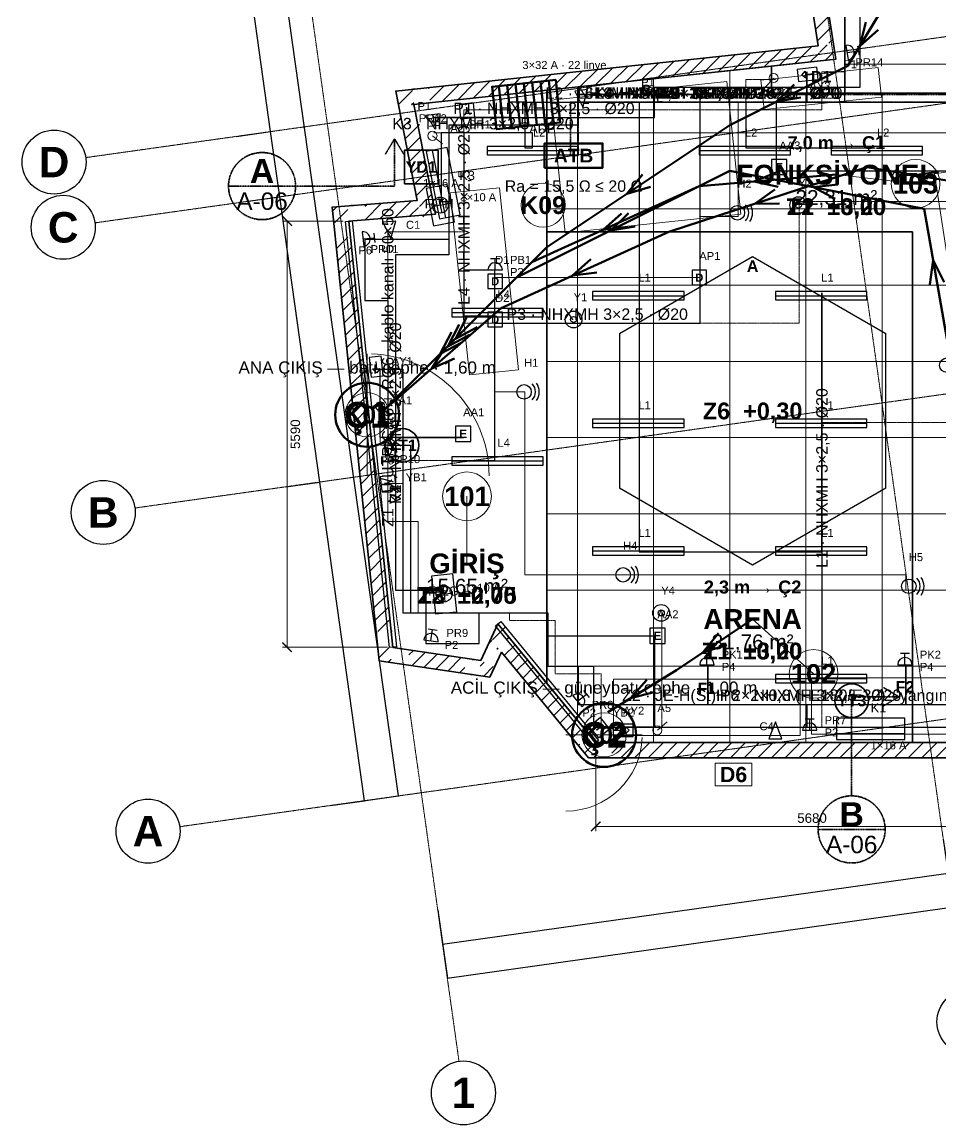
# Model space of a CAD drawing. Header units: millimetres. Extents: x -4770 to 15512, y -5017 to 16972.
# Drawn here: x -4291 to 7772, y -5017 to 9452 of the extents above; entities that cross this region are included whole.
import ezdxf
from ezdxf.enums import TextEntityAlignment as Align

# ---------------------------------------------------------------- set-up
doc = ezdxf.new("R2010")
doc.units = ezdxf.units.MM
doc.linetypes.add('DASHDOT', pattern=[3.556, 2.54, -0.508, 0, -0.508])
doc.linetypes.add('DASHED', pattern=[1.524, 1.27, -0.254])
for name, color, linetype, lineweight in [('A-CEPHE', 5, 'Continuous', 25), ('A-DUVAR-MEVCUT', 8, 'Continuous', 35), ('A-EKIPMAN', 9, 'Continuous', 18), ('A-KAPI', 8, 'Continuous', 18), ('A-KESIT-HAT', 1, 'DASHDOT', 35), ('A-MAHAL', 250, 'Continuous', 18), ('A-MOBILYA', 9, 'Continuous', 18), ('A-TAVAN-SINIR', 150, 'Continuous', 25), ('A-TAVAN-YAZI', 150, 'Continuous', 13), ('A-YANGIN-EKIP', 1, 'Continuous', 35), ('A-YANGIN-KACIS', 3, 'Continuous', 50), ('A-YAZI', 7, 'Continuous', 13), ('A-ZEMIN-DERZ', 253, 'Continuous', 13), ('A-ZEMIN-SINIR', 30, 'Continuous', 25), ('A-ZEMIN-YAZI', 30, 'Continuous', 13), ('E-AYD-ACIL', 3, 'Continuous', 25), ('E-AYD-ANAHTAR', 2, 'Continuous', 18), ('E-AYD-ARMATUR', 2, 'Continuous', 25), ('E-AYD-LINYE', 2, 'Continuous', 25), ('E-AYD-SORTI', 2, 'DASHED', 18), ('E-KUVVET-CIHAZ', 5, 'Continuous', 25), ('E-KUVVET-LINYE', 5, 'Continuous', 25), ('E-KUVVET-PRIZ', 5, 'Continuous', 25), ('E-PANO', 7, 'Continuous', 50), ('E-TOPRAK-BARA', 3, 'Continuous', 50), ('E-TOPRAK-ILETKEN', 3, 'DASHDOT', 35), ('E-TOPRAK-YAZI', 3, 'Continuous', 13), ('E-YAZI', 7, 'Continuous', 13), ('E-ZAYIF-KAMERA', 6, 'Continuous', 25), ('E-ZAYIF-LINYE', 6, 'DASHED', 13), ('E-ZAYIF-SES', 6, 'Continuous', 25), ('E-ZAYIF-TAVA', 6, 'Continuous', 18), ('E-ZAYIF-VERI', 6, 'Continuous', 25), ('E-ZAYIF-YANGIN', 1, 'Continuous', 25), ('G-AKS-BALON', 8, 'Continuous', 25), ('G-AKS-HAT', 8, 'DASHDOT', 18), ('G-OLCU', 7, 'Continuous', 13), ('G-OLCU-ZINCIR', 7, 'Continuous', 13)]:
    doc.layers.add(name, color=color, linetype=linetype, lineweight=lineweight)
doc.styles.add('GYM', font='arial.ttf')
doc.styles.add('GYM-B', font='arialbd.ttf')
doc.styles.add('OpenSansCondensed-Light', font='OpenSansCondensed-Light.ttf')
doc.dimstyles.new('EZDXF', dxfattribs={"dimtxt": 0.25, "dimasz": 0.175, "dimexe": 0.375, "dimexo": 0.125, "dimgap": 0.1, "dimtad": 1, "dimlfac": 100, "dimzin": 12, "dimdsep": 46, "dimtxsty": 'OpenSansCondensed-Light', "dimblk": 'ARCHTICK', "dimcen": 2.5, "dimazin": 3, "dimtfac": 0.5, "dimtmove": 2, "dimatfit": 3})
doc.dimstyles.new('GYM-50', dxfattribs={"dimscale": 50, "dimtxt": 2.5, "dimasz": 2.5, "dimexe": 1.25, "dimexo": 1.5, "dimgap": 0.9, "dimtad": 1, "dimdec": 0, "dimtxsty": 'GYM', "dimblk": 'ARCHTICK', "dimcen": 2.5, "dimclrd": 7, "dimclre": 7, "dimclrt": 7, "dimazin": 3, "dimtfac": 1, "dimtmove": 0, "dimatfit": 3, "dimlwd": 18, "dimlwe": 13})

# ---------------------------------------------------------------- blocks, each defined once
blk = doc.blocks.new('_ARCHTICK')
at = {"color": 0, "linetype": 'BYBLOCK', "const_width": 0.15}
blk.add_lwpolyline([(-0.5, -0.5), (0.5, 0.5)], dxfattribs=at)
blk = doc.blocks.new('E_ARMATUR_LINEER')
blk.add_line((-600, 0), (600, 0))
blk.add_lwpolyline([(-600, -55), (600, -55), (600, 55), (-600, 55)], close=True)
at = {"style": 'GYM'}
blk.add_attdef('LINYE', (0, 185), '', height=105, dxfattribs=at)
blk = doc.blocks.new('E_ACIL')
blk.add_lwpolyline([(-100, -100), (100, -100), (100, 100), (-100, 100)], close=True)
at = {"style": 'GYM-B'}
blk.add_text('E', height=110, dxfattribs=at).set_placement((0, 0), align=Align.MIDDLE_CENTER)
at = {"style": 'GYM'}
blk.add_attdef('KOD', (0, 230), '', height=105, dxfattribs=at)
blk = doc.blocks.new('E_YONLENDIRME')
for points in [[(-130, -80), (130, -80), (130, 80), (-130, 80)], [(30, 45), (80, 0), (30, -45)]]:
    blk.add_lwpolyline(points, close=True)
blk.add_lwpolyline([(-70, 0), (30, 0)])
at = {"style": 'GYM'}
blk.add_attdef('KOD', (0, 205), '', height=105, dxfattribs=at)
blk = doc.blocks.new('E_ANAHTAR')
blk.add_line((0, 0), (130, 110))
blk.add_circle((0, 0), 60)
at = {"style": 'GYM'}
blk.add_attdef('KOD', (0, 240), '', height=105, dxfattribs=at)
blk = doc.blocks.new('E_PANO')
for p, q in [((-330, -280), (-330, 280)), ((-220, -280), (-220, 280)), ((-110, -280), (-110, 280)), ((0, -280), (0, 280)), ((110, -280), (110, 280)), ((220, -280), (220, 280)), ((330, -280), (330, 280))]:
    blk.add_line(p, q)
blk.add_lwpolyline([(-420, -280), (420, -280), (420, 280), (-420, 280)], close=True)
at = {"style": 'GYM'}
for tag, p, height in [('KOD', (0, 380), 120), ('TANIM', (0, -470), 105)]:
    blk.add_attdef(tag, p, '', height=height, dxfattribs=at)
blk = doc.blocks.new('E_PRIZ')
for p, q in [((-60, 150), (60, 150)), ((0, 0), (0, 150)), ((-95, 0), (95, 0))]:
    blk.add_line(p, q)
blk.add_arc((0, 0), 95, 0, 180)
at = {"style": 'GYM'}
for tag, p in [('KOD', (195, 80)), ('LINYE', (195, -80))]:
    blk.add_attdef(tag, p, '', height=105, dxfattribs=at)
blk = doc.blocks.new('M_KLIMA_IC')
blk.add_line((-450, -60), (450, -60))
blk.add_lwpolyline([(-450, -140), (450, -140), (450, 140), (-450, 140)], close=True)
at = {"style": 'GYM'}
for tag, p, height in [('KOD', (0, 215), 120), ('KAPASITE', (0, -270), 105)]:
    blk.add_attdef(tag, p, '', height=height, dxfattribs=at)
blk = doc.blocks.new('M_FAN')
for q in [(-105, 0), (0, 105), (105, 0), (0, -105)]:
    blk.add_line((0, 0), q)
blk.add_lwpolyline([(-250, -140), (250, -140), (250, 140), (-250, 140)], close=True)
blk.add_circle((0, 0), 105)
at = {"style": 'GYM'}
for tag, p, height in [('KOD', (0, 210), 120), ('TANIM', (0, -270), 105)]:
    blk.add_attdef(tag, p, '', height=height, dxfattribs=at)
blk = doc.blocks.new('E_KAMERA')
blk.add_lwpolyline([(-110, -85), (110, 0), (-110, 85)], close=True)
at = {"style": 'GYM'}
blk.add_attdef('KOD', (0, 210), '', height=105, dxfattribs=at)
blk = doc.blocks.new('E_HOPARLOR')
blk.add_circle((0, 0), 95)
for radius, start, end in [(150, -45, 45), (200, -35, 35)]:
    blk.add_arc((0, 0), radius, start, end)
at = {"style": 'GYM'}
blk.add_attdef('KOD', (0, 330), '', height=105, dxfattribs=at)
blk = doc.blocks.new('E_VERI')
blk.add_lwpolyline([(-95, -95), (95, -95), (95, 95), (-95, 95)], close=True)
at = {"style": 'GYM-B'}
blk.add_text('D', height=105, dxfattribs=at).set_placement((0, 0), align=Align.MIDDLE_CENTER)
at = {"style": 'GYM'}
blk.add_attdef('KOD', (0, 230), '', height=105, dxfattribs=at)
blk = doc.blocks.new('E_DEDEKTOR')
for radius in [110, 40]:
    blk.add_circle((0, 0), radius)
at = {"style": 'GYM'}
blk.add_attdef('KOD', (0, 240), '', height=105, dxfattribs=at)
blk = doc.blocks.new('E_YANGIN_BUTON')
blk.add_lwpolyline([(-95, -95), (95, -95), (95, 95), (-95, 95)], close=True)
at = {"style": 'GYM-B'}
blk.add_text('Y', height=105, dxfattribs=at).set_placement((0, 0), align=Align.MIDDLE_CENTER)
at = {"style": 'GYM'}
blk.add_attdef('KOD', (0, 230), '', height=105, dxfattribs=at)

msp = doc.modelspace()

# ---------------------------------------------------------------- hatches: boundary and pattern name
at = {"layer": 'A-DUVAR-MEVCUT'}
h = msp.add_hatch(dxfattribs=at)
h.set_pattern_fill('ANSI31', scale=40)
h.paths.add_polyline_path([(11012, 4959), (11563, 1104), (11760.98784, 1132.29865), (11209.98784, 4987.29865)])
h.paths.add_polyline_path([(11353, 1092.99729), (11563, 1104), (11532.98444, 1314), (11735.01704, 1314), (11773, 1048.25716), (11773, 914.72839), (11377.37373, 894), (11353, 894)])
h.paths.add_polyline_path([(11563, 1104), (10456, 1046), (10466.46442, 846.27395), (11573.46442, 904.27395)])
h.paths.add_polyline_path([(10432.29032, 1256), (10456, 1046), (10666, 1057.00271), (10666, 856.72839), (10278.39157, 836.42009), (10275.47486, 862.25383), (10246, 838.72565), (10246, 1256)])
h.paths.add_polyline_path([(10456, 1046), (10400, 1542), (10201.26266, 1519.56191), (10257.26266, 1023.56191)])
h.paths.add_polyline_path([(10190, 1332), (10190, 1534.60563), (10400, 1542), (10423.70968, 1332)])
h.paths.add_polyline_path([(10400, 1542), (10116, 1532), (10123.03789, 1332.12387), (10407.03789, 1342.12387)])
h.paths.add_polyline_path([(10326, 1322), (10129.89105, 1322), (10116, 1532), (10326, 1539.39437)])
h.paths.add_polyline_path([(10116, 1532), (10150, 1018), (10349.56388, 1031.20072), (10315.56388, 1545.20072)])
h.paths.add_polyline_path([(9940, 850.36842), (10150, 1018), (10136.10895, 1228), (10360, 1228), (10360, 840.69587), (10278.39157, 836.42009), (10275.47486, 862.25383), (10207.50852, 808), (9940, 808)])
h.paths.add_polyline_path([(10150, 1018), (9527.47436, 521.07164), (9652.24609, 364.7642), (10274.77173, 861.69256)])
h.paths.add_polyline_path([(9317.47436, 322.81752), (9531, 498), (9527.47436, 521.07164), (9737.47436, 688.70322), (9737.47436, 408.70048), (9618.47696, 311.07164), (9317.47436, 311.07164)])
h.paths.add_polyline_path([(9527.47436, 521.07164), (9531, 498), (9728.70495, 528.21182), (9725.17931, 551.28346)])
h.paths.add_polyline_path([(9321, 325.71005), (9531, 498), (9527.47436, 521.07164), (9741, 691.51754), (9741, 411.59301), (9590.35551, 288), (9321, 288)])
h.paths.add_polyline_path([(9531, 498), (8924, 0), (9050.85552, -154.62108), (9657.85552, 343.37892)])
h.paths.add_polyline_path([(9134, -86.40699), (8995.54426, -200), (8714, -200), (8714, 0), (8924, 0), (9134, 172.28995)])
h.paths.add_polyline_path([(8924, 0), (3241, 0), (3241, -200), (8924, -200)])
h.paths.add_polyline_path([(3067.59807, 210), (3241, 0), (3451, 0), (3451, -200), (3146.77475, -200), (3031, -59.78993), (3031, 210)])
h.paths.add_polyline_path([(3241, 0), (1957, 1555), (1802.78013, 1427.65703), (3086.78013, -127.34297)])
h.paths.add_polyline_path([(1858.5625, 1345), (1957, 1555), (2130.40193, 1345)])
h.paths.add_polyline_path([(1957, 1555), (1732, 1075), (1913.09179, 990.11322), (2138.09179, 1470.11322)])
h.paths.add_polyline_path([(1522, 904.11387), (1522, 1106.32697), (1732, 1075), (1830.4375, 1285), (1942, 1285), (1942, 1051.78408), (1854.44496, 865), (1784.19936, 865)])
h.paths.add_polyline_path([(1732, 1075), (579, 1247), (549.49132, 1049.18888), (1702.49132, 877.18888)])
h.paths.add_polyline_path([(557.26033, 1457), (579, 1247), (789, 1215.67303), (789, 1037), (631.19936, 1037), (396.03926, 1072.08026), (369, 1333.27294), (369, 1457)])
h.paths.add_polyline_path([(579, 1247), (0, 6840), (-198.93685, 6819.40561), (380.06315, 1226.40561)])
h.paths.add_polyline_path([(210, 6856.82218), (0, 6840), (21.73967, 6630), (-179.32916, 6630), (-210, 6926.27294), (-210, 7023.81848), (116.83741, 7050), (210, 7050)])
h.paths.add_polyline_path([(0, 6840), (1136, 6931), (1120.03003, 7130.36138), (-15.96997, 7039.36138)])
h.paths.add_polyline_path([(1094.75781, 7141), (1136, 6931), (926, 6914.17782), (926, 7141)])
h.paths.add_polyline_path([(1136, 6931), (853, 8372), (656.74886, 8333.45796), (939.74886, 6892.45796)])
h.paths.add_polyline_path([(1063, 8394.4824), (853, 8372), (894.24219, 8162), (690.42172, 8162), (643, 8403.46539), (643, 8550.6605), (935.73101, 8582), (1063, 8582)])
h.paths.add_polyline_path([(853, 8372), (6392, 8965), (6370.70986, 9163.8636), (831.70986, 8570.8636)])
h.paths.add_polyline_path([(6359.19864, 9175), (6392, 8965), (6182, 8942.5176), (6182, 9175)])
h.paths.add_polyline_path([(6392, 8965), (5840, 12499), (5642.39599, 12468.13486), (6194.39599, 8934.13486)])
h.paths.add_polyline_path([(6050, 12524.49073), (5840, 12499), (5872.80136, 12289), (5670.37631, 12289), (5630, 12547.49617), (5630, 12674.9773), (5910.28884, 12709), (6050, 12709)])
h.paths.add_polyline_path([(5840, 12499), (9885, 12990), (9860.90001, 13188.54267), (5815.90001, 12697.54267)])
h.paths.add_polyline_path([(9915.16355, 12780), (9885, 12990), (9675, 12964.50927), (9675, 13165.9773), (9955.28884, 13200), (10056.88905, 13200), (10095, 12934.6698), (10095, 12780)])
h.paths.add_polyline_path([(9885, 12990), (10491, 8771), (10688.96826, 8799.43536), (10082.96826, 13018.43536)])
h.paths.add_polyline_path([(10500.33896, 8561), (10473, 8753), (10281, 8725.32836), (10281, 8741.19293), (10491, 8771), (10460.83645, 8981), (10662.88905, 8981), (10701, 8715.6698), (10701, 8598.80247), (10697.05334, 8598.24229), (10701, 8570.52514), (10701, 8561)])
h.paths.add_polyline_path([(10491, 8771), (8314, 8462), (8342.10598, 8263.98471), (10519.10598, 8572.98471)])
h.paths.add_polyline_path([(8524, 8472.10401), (8329, 8444), (8356.21177, 8252), (8346.09066, 8252), (8314, 8462), (8524, 8491.80707)])
h.paths.add_polyline_path([(8314, 8462), (8485.61987, 7338.92633), (8683.32482, 7369.13815), (8511.70495, 8492.21182)])
h.paths.add_polyline_path([(8455.85699, 7548.92633), (8485.61987, 7338.92633), (8453.52921, 7548.92633)])
h.paths.add_polyline_path([(8485.61987, 7338.92633), (8329, 8444), (8130.97892, 8415.93487), (8287.59879, 7310.8612)])
h.paths.add_polyline_path([(8539, 8474.26586), (8329, 8444), (8358.76288, 8234), (8348.84129, 8234), (8314, 8462), (8539, 8493.93615)])
h.paths.add_polyline_path([(8329, 8444), (10473, 8753), (10444.47015, 8950.95466), (8300.47015, 8641.95466)])
h.paths.add_polyline_path([(10502.90199, 8543), (10473, 8753), (10263, 8722.73414), (10263, 8738.63803), (10491, 8771), (10463.4219, 8963), (10665.4745, 8963), (10683, 8840.98663), (10683, 8543)])
h.paths.add_polyline_path([(10473, 8753), (10996, 5080), (11194.00282, 5108.1937), (10671.00282, 8781.1937)])
h.paths.add_polyline_path([(11024.72088, 4870), (11012, 4959), (10786, 4926.84981), (10786, 5050.16768), (10996, 5080), (10966.09801, 5290), (11168.11534, 5290), (11206, 5023.93814), (11206, 4870)])
h.paths.add_polyline_path([(10996, 5080), (8876.81642, 4778.95156), (8904.94574, 4580.93959), (11024.12932, 4881.98803)])
h.paths.add_polyline_path([(9086.81642, 4685.12827), (8895.31677, 4657.88601), (8876.81642, 4778.95156), (9086.81642, 4808.78389)])
h.paths.add_polyline_path([(8876.81642, 4778.95156), (8895.31677, 4657.88601), (9093.02171, 4688.09783), (9074.52136, 4809.16338)])
h.paths.add_polyline_path([(9105.31677, 4687.76008), (8895.31677, 4657.88601), (8876.81642, 4778.95156), (9105.31677, 4811.41202)])
h.paths.add_polyline_path([(8895.31677, 4657.88601), (11012, 4959), (10983.8321, 5157.00649), (8867.14886, 4855.8925)])
h.paths.add_polyline_path([(11042.01556, 4749), (11012, 4959), (10802, 4929.12593), (10802, 5052.44061), (10996, 5080), (10983.32725, 5169), (11185.34458, 5169), (11222, 4911.57103), (11222, 4910.09728), (11221.04179, 4909.96115), (11222, 4903.25716), (11222, 4749)])

# ---------------------------------------------------------------- linework, layer by layer
at = {"layer": 'A-CEPHE'}
for points in [[(-44.75972, 6835.35588), (44.75972, 6844.64412), (624.75972, 1254.64412), (535.24028, 1245.35588)], [(3274.7883, 28.54425), (3205.2117, -28.54425), (1925.2117, 1531.45575), (1994.7883, 1588.54425)]]:
    msp.add_lwpolyline(points, close=True, dxfattribs=at)
at = {"layer": 'A-DUVAR-MEVCUT'}
msp.add_lwpolyline([(11221.04179, 4909.96115), (11791.94357, 915.72091), (10278.39157, 836.42009), (10275.47486, 862.25383), (9742.65371, 436.93168), (9745.91018, 415.62146), (8995.54426, -200), (3146.77475, -200), (2003.97522, 1183.99787), (1849.85398, 855.2059), (396.03926, 1072.08026), (-220.01508, 7023.01622), (896.54259, 7112.45878), (614.68743, 8547.62938), (6162.00312, 9141.51965), (5610.45834, 12672.60525), (10055.14799, 13212.12135), (10717.45096, 8601.13749), (10697.05334, 8598.24229), (11222.20569, 4910.1265)], close=True, dxfattribs=at)
msp.add_lwpolyline([(8924, 0), (3241, 0), (1957, 1555), (1732, 1075), (579, 1247), (0, 6840), (1136, 6931), (853, 8372), (6392, 8965), (5840, 12499)], dxfattribs=at)
at = {"layer": 'A-EKIPMAN'}
for points in [[(6991.3334, 8468.45876), (6949.89041, 8856.25055), (5408.6666, 8691.54124), (5450.10959, 8303.74945)], [(4960.45095, 8673.31202), (2653.58692, 8426.77938), (2839.54905, 6686.68798), (5146.41308, 6933.22062)], [(8301.8949, 7552.8534), (7689.02869, 7459.07169), (8058.1051, 5047.1466), (8670.97131, 5140.92831)], [(5300, 6369.88661), (3550.72689, 5359.9433), (3550.72689, 3340.0567), (5300, 2330.11339), (7049.27311, 3340.0567), (7049.27311, 5359.9433)], [(5925, 90), (5925, 830), (3475, 830), (3475, 90)], [(8525, 110), (8525, 850), (6075, 850), (6075, 110)]]:
    msp.add_lwpolyline(points, close=True, dxfattribs=at)
at = {"layer": 'A-KAPI'}
for p, q in [((240, 3500), (240, 5100)), ((2850, 100), (3850, 100))]:
    msp.add_line(p, q, dxfattribs=at)
for centre, radius, start, end in [((240, 3500), 1600, 0, 88), ((2850, 100), 1000, -90, -2)]:
    msp.add_arc(centre, radius, start, end, dxfattribs=at)
at = {"layer": 'A-KESIT-HAT'}
for p, q in [((600, 7920), (480, 7720)), ((600, 7300), (600, 7920)), ((600, 7920), (720, 7720)), ((-1580, 7300), (-700, 7300)), ((-700, 7300), (600, 7300)), ((6600, -700), (6600, 600)), ((6600, 600), (7220, 600)), ((7220, 600), (7020, 720)), ((7220, 600), (7020, 480)), ((6160, -1140), (7040, -1140))]:
    msp.add_line(p, q, dxfattribs=at)
for centre in [(-1140, 7300), (6600, -1140)]:
    msp.add_circle(centre, 440, dxfattribs=at)
at = {"layer": 'A-MAHAL'}
for p, q in [((6400, 7450), (7439.23048, 7330)), ((2550, 7050), (2550, 7050)), ((240, 4300), (240, 4300)), ((1550, 2350), (1550, 3230)), ((5300, 1620), (6100, 900)), ((3350, 100), (3350, 100))]:
    msp.add_line(p, q, dxfattribs=at)
msp.add_lwpolyline([(4810, -570), (5290, -570), (5290, -270), (4810, -270)], close=True, dxfattribs=at)
for centre, radius in [((7439.23048, 7330), 320), ((2550, 7050), 290), ((240, 4300), 290), ((1550, 3230), 320), ((6100, 900), 320), ((3350, 100), 290)]:
    msp.add_circle(centre, radius, dxfattribs=at)
at = {"layer": 'A-MOBILYA'}
msp.add_lwpolyline([(1977.78546, 7277.39803), (1331.34623, 7209.45452), (1582.21454, 4822.60197), (2228.65377, 4890.54548)], close=True, dxfattribs=at)
at = {"layer": 'A-TAVAN-SINIR'}
for points in [[(5550, 8520), (5550, 8874.85629), (6392, 8965), (5840, 12499), (9885, 12990), (10491, 8771), (8722.62783, 8520)], [(8924, 0), (7400, 0), (7400, 6700), (2600, 6700), (2600, 8559.03214), (5550, 8874.85629), (5550, 8520), (8722.62783, 8520), (8314, 8462), (9531, 498)], [(1957, 1555), (1732, 1075), (579, 1247), (0, 6840), (1136, 6931), (853, 8372), (2600, 8559.03214), (2600, 776.28894)], [(7400, 6700), (7400, 0), (3241, 0), (2600, 776.28894), (2600, 6700)]]:
    msp.add_lwpolyline(points, close=True, dxfattribs=at)
at = {"layer": 'A-YANGIN-EKIP'}
msp.add_lwpolyline([(730, 7330), (1170, 7330), (1170, 7770), (730, 7770)], close=True, dxfattribs=at)
for centre in [(700, 3900), (6600, 550)]:
    msp.add_circle(centre, 220, dxfattribs=at)
at = {"layer": 'A-YANGIN-KACIS'}
for p, q in [((6706.29066, 9136.31669), (6784.97729, 9449.29318)), ((6706.29066, 9136.31669), (6948.48873, 9349.59109)), ((5614.21111, 8409.08688), (5846.45844, 8633.15618)), ((5614.21111, 8409.08688), (5932.54599, 8462.08476)), ((3650.23095, 7200.15396), (3853.53907, 7450.77655)), ((5320.62176, 7360.05181), (5619.78814, 7481.0698)), ((7422.50942, 7444.95154), (7742.32943, 7488.09128)), ((7422.50942, 7444.95154), (7710.46248, 7299.25009)), ((3650.23095, 7200.15396), (3959.7703, 7291.4297)), ((5320.62176, 7360.05181), (5635.69227, 7290.22024)), ((5328.91084, 7069.06701), (5592.08235, 7255.84663)), ((6098.36353, 7284.6346), (6419.21247, 7319.30197)), ((6098.36353, 7284.6346), (6382.36297, 7131.36951)), ((5328.91084, 7069.06701), (5651.59229, 7073.81624)), ((3336.13403, 6725.51547), (3577.06956, 6940.21513)), ((3439.00311, 6719.50155), (3671.82716, 6942.97153)), ((3336.13403, 6725.51547), (3656.31741, 6765.86986)), ((3439.00311, 6719.50155), (3757.47352, 6771.67881)), ((2936.13403, 6125.51547), (3177.06956, 6340.21513)), ((7668.71864, 6327.26104), (7627.97784, 6007.1266)), ((7668.71864, 6327.26104), (7816.57481, 6040.40842)), ((2936.13403, 6125.51547), (3256.31741, 6165.86986)), ((1397.72078, 5297.72078), (1547.92966, 5583.34845)), ((1197.72078, 5097.72078), (1347.92966, 5383.34845)), ((1297.72078, 5197.72078), (1447.92966, 5483.34845)), ((1397.72078, 5297.72078), (1683.34845, 5447.92966)), ((1197.72078, 5097.72078), (1483.34845, 5247.92966)), ((1297.72078, 5197.72078), (1583.34845, 5347.92966)), ((1089.26531, 4906.77947), (1258.77003, 5181.3956)), ((1089.26531, 4906.77947), (1384.55082, 5036.98062)), ((4650.4614, 1184.80914), (4853.19151, 1435.89951)), ((4650.4614, 1184.80914), (4959.78963, 1276.79785)), ((3696.40927, 581.139), (3909.44448, 823.54748)), ((3696.40927, 581.139), (4009.30794, 660.13455))]:
    msp.add_line(p, q, dxfattribs=at)
for points in [[(8050, 11100), (7050, 9700), (6550, 8880), (5000, 8100), (2600, 6500), (450, 4350)], [(9800, 6300), (8950, 7050), (8400, 7280), (6800, 7550), (4200, 6700), (2000, 5700), (450, 4350)], [(10100, 3300), (9350, 3380), (8600, 3500), (7850, 5300), (7550, 7000), (5000, 7500), (2200, 6100), (450, 4350)], [(6400, 7450), (4600, 7300), (2400, 6300), (450, 4350)], [(5300, 1620), (4300, 950), (3400, 400)]]:
    msp.add_lwpolyline(points, dxfattribs=at)
for centre in [(240, 4300), (3350, 100)]:
    msp.add_circle(centre, 420, dxfattribs=at)
at = {"layer": 'A-ZEMIN-DERZ'}
for p, q in [((4000, 6700), (4000, 8708.91479)), ((5000, 6700), (5000, 8815.97382)), ((3000, 6700), (3000, 8601.85575)), ((6000, 6700), (6000, 8520)), ((7000, 6700), (7000, 8520)), ((2600, 8000), (8384.59945, 8000)), ((2600, 7000), (8537.4121, 7000)), ((3000, 291.86526), (3000, 6700)), ((4000, 0), (4000, 6700)), ((5000, 0), (5000, 6700)), ((6000, 0), (6000, 6700)), ((7000, 0), (7000, 6700)), ((2600, 6000), (7400, 6000)), ((7400, 6000), (8690.22476, 6000)), ((2600, 5000), (7400, 5000)), ((7400, 5000), (8843.03742, 5000)), ((2600, 4000), (7400, 4000)), ((7400, 4000), (8995.85008, 4000)), ((2600, 3000), (7400, 3000)), ((7400, 3000), (9148.66273, 3000)), ((2600, 2000), (7400, 2000)), ((7400, 2000), (9301.47539, 2000)), ((2600, 1000), (7400, 1000)), ((7400, 1000), (9454.28805, 1000)), ((3241, 0), (7400, 0)), ((7400, 0), (8924, 0))]:
    msp.add_line(p, q, dxfattribs=at)
at = {"layer": 'A-ZEMIN-SINIR'}
for points in [[(5550, 8520), (5550, 8874.85629), (6392, 8965), (5840, 12499), (9885, 12990), (10491, 8771), (8722.62783, 8520)], [(8924, 0), (7400, 0), (7400, 6700), (2600, 6700), (2600, 8559.03214), (5550, 8874.85629), (5550, 8520), (8722.62783, 8520), (8314, 8462), (9531, 498)], [(1957, 1555), (1732, 1075), (579, 1247), (0, 6840), (1136, 6931), (853, 8372), (2600, 8559.03214), (2600, 776.28894)], [(7400, 6700), (7400, 0), (3241, 0), (2600, 776.28894), (2600, 6700)], [(5300, 6369.88661), (3550.72689, 5359.9433), (3550.72689, 3340.0567), (5300, 2330.11339), (7049.27311, 3340.0567), (7049.27311, 5359.9433)]]:
    msp.add_lwpolyline(points, close=True, dxfattribs=at)
at = {"layer": 'E-AYD-LINYE'}
for p, q in [((6510, 8400), (6510, 11900)), ((6510, 10300), (6510, 8500)), ((6010, 8400), (6010, 8800)), ((6010, 8800), (6010, 8400)), ((2310, 8400), (3810, 8400)), ((2310, 8400), (5210, 8400)), ((2310, 8400), (6510, 8400)), ((2310, 8400), (2310, 7800)), ((2310, 8400), (8210, 8400)), ((2310, 8400), (6010, 8400)), ((6510, 8500), (3010, 8500)), ((3010, 8500), (3010, 8100)), ((3810, 8400), (3810, 5900)), ((5210, 8400), (5210, 7800)), ((6010, 8400), (5610, 8400)), ((5610, 8400), (5610, 7500)), ((3010, 8100), (1310, 8100)), ((1310, 8100), (1310, 6400)), ((2410, 8000), (1510, 8000)), ((1510, 8000), (1510, 5600)), ((2410, 7800), (2410, 8000)), ((2310, 7800), (2410, 7800)), ((5210, 7800), (6910, 7800)), ((5610, 7500), (8310, 7500)), ((1310, 6400), (610, 6400)), ((610, 6400), (610, 4000)), ((3810, 5900), (3810, 4200)), ((6210, 4200), (6210, 5900)), ((6210, 5900), (6210, 800)), ((1510, 5600), (1910, 5600)), ((1910, 5600), (1910, 3700)), ((410, 4900), (310, 4900)), ((310, 4900), (710, 4900)), ((410, 4000), (410, 4900)), ((710, 4900), (710, 1700)), ((3810, 4200), (3810, 2500)), ((6210, 2500), (6210, 4200)), ((1510, 4000), (410, 4000)), ((610, 4000), (1510, 4000)), ((3810, 2500), (6210, 2500)), ((710, 1700), (2610, 1700)), ((2610, 1700), (2610, 1400)), ((2610, 1400), (4010, 1400)), ((4010, 1400), (4010, 200)), ((4010, 200), (3610, 200))]:
    msp.add_line(p, q, dxfattribs=at)
at = {"layer": 'E-AYD-SORTI'}
for p, q in [((5610, 8700), (5210, 8700)), ((5210, 8700), (5210, 7800)), ((1110, 8000), (2410, 8000)), ((2410, 8000), (2410, 7800)), ((410, 4400), (410, 3900)), ((8410, 4200), (6210, 4200)), ((410, 3900), (810, 3900)), ((810, 3900), (810, 3700)), ((810, 3700), (1910, 3700)), ((6210, 200), (6210, 800)), ((4010, 200), (6210, 200))]:
    msp.add_line(p, q, dxfattribs=at)
at = {"layer": 'E-KUVVET-LINYE'}
for p, q in [((6510, 8400), (6510, 12400)), ((6510, 9100), (6510, 11800)), ((6710, 8600), (6710, 10300)), ((6510, 8600), (6510, 9100)), ((4010, 8200), (4010, 8600)), ((4010, 8600), (6510, 8600)), ((4610, 6100), (4610, 8600)), ((4610, 8600), (6710, 8600)), ((2310, 8400), (2110, 8400)), ((2110, 8400), (2110, 8200)), ((2310, 8400), (2310, 8000)), ((2310, 8400), (2310, 8000)), ((2310, 8400), (2310, 8000)), ((2310, 8400), (2310, 8000)), ((2310, 8400), (8210, 8400)), ((2310, 8400), (2310, 8000)), ((2310, 8400), (8210, 8400)), ((2310, 8400), (2310, 8000)), ((2310, 8400), (6510, 8400)), ((2310, 8400), (8210, 8400)), ((2310, 8400), (8210, 8400)), ((2310, 8400), (2310, 8000)), ((2310, 8400), (8210, 8400)), ((2110, 8200), (1110, 8200)), ((1110, 8200), (4010, 8200)), ((2310, 8000), (1210, 8000)), ((1210, 8000), (1210, 7300)), ((2310, 8000), (1210, 8000)), ((1210, 8000), (1210, 7100)), ((2310, 8000), (1310, 8000)), ((1310, 8000), (1310, 6400)), ((2310, 8000), (1310, 8000)), ((1310, 8000), (1310, 6600)), ((2310, 8000), (1310, 8000)), ((1310, 8000), (1310, 6400)), ((2310, 8000), (1310, 8000)), ((1310, 8000), (1310, 6400)), ((2310, 8000), (1510, 8000)), ((1510, 8000), (1510, 6200)), ((1210, 7100), (1310, 7100)), ((1310, 7100), (1310, 6400)), ((1310, 6600), (210, 6600)), ((210, 6600), (210, 5800)), ((1310, 6400), (610, 6400)), ((610, 6400), (610, 2000)), ((1310, 6400), (610, 6400)), ((610, 6400), (610, 2000)), ((1310, 6400), (610, 6400)), ((610, 6400), (610, 2000)), ((1310, 6400), (610, 6400)), ((610, 6400), (610, 2000)), ((1510, 6200), (1910, 6200)), ((1910, 6200), (1910, 6100)), ((1910, 6100), (1910, 5500)), ((4610, 5500), (4610, 6100)), ((210, 5800), (510, 5800)), ((510, 5800), (510, 3900)), ((1910, 5500), (4610, 5500)), ((510, 3900), (810, 3900)), ((810, 3900), (810, 1700)), ((610, 2000), (1010, 2000)), ((610, 2000), (1010, 2000)), ((610, 2000), (1010, 2000)), ((610, 2000), (1210, 2000)), ((1010, 2000), (1010, 1300)), ((1010, 2000), (1010, 1700)), ((1010, 2000), (1010, 1700)), ((1210, 2000), (1210, 1900)), ((810, 1700), (2610, 1700)), ((1010, 1700), (2610, 1700)), ((1010, 1700), (2610, 1700)), ((1710, 1300), (1710, 1700)), ((1710, 1700), (2610, 1700)), ((2610, 1700), (2610, 1000)), ((2610, 1700), (2610, 1000)), ((2610, 1700), (2610, 1000)), ((2610, 1700), (2610, 1000)), ((1010, 1300), (1110, 1300)), ((1110, 1300), (1710, 1300)), ((2610, 1000), (3010, 1000)), ((2610, 1000), (3210, 1000)), ((2610, 1000), (3210, 1000)), ((2610, 1000), (3210, 1000)), ((3010, 1000), (3010, 500)), ((3210, 1000), (3210, 500)), ((3210, 1000), (3210, 500)), ((3210, 1000), (3210, 200)), ((4710, 500), (4710, 1000)), ((4710, 1000), (4710, 500)), ((7310, 500), (7310, 1000)), ((7310, 1000), (7310, 500)), ((3010, 500), (6010, 500)), ((3210, 500), (8910, 500)), ((3210, 500), (4710, 500)), ((4710, 500), (7310, 500)), ((6010, 500), (6010, 200)), ((7310, 500), (8910, 500)), ((3210, 200), (6810, 200)), ((6010, 200), (8410, 200))]:
    msp.add_line(p, q, dxfattribs=at)
at = {"layer": 'E-TOPRAK-BARA'}
msp.add_lwpolyline([(2570, 7540), (3330, 7540), (3330, 7860), (2570, 7860)], close=True, dxfattribs=at)
at = {"layer": 'E-TOPRAK-ILETKEN'}
for points in [[(10610, 7000), (10510, 7000), (10510, 6900), (8010, 6900), (8010, 8500), (3010, 8500), (3010, 7700), (2910, 7700)], [(2910, 7700), (2910, 8400), (8210, 8400), (8210, 6900), (9610, 6900)], [(2910, 7700), (2910, 8400), (8210, 8400), (8210, 4700), (8710, 4700), (8710, 2300), (10010, 2300)]]:
    msp.add_lwpolyline(points, dxfattribs=at)
at = {"layer": 'E-ZAYIF-LINYE'}
for p, q in [((6510, 8800), (6510, 11400)), ((6510, 11400), (6510, 8500)), ((6210, 8300), (6210, 8800)), ((6210, 8800), (6510, 8800)), ((2310, 8400), (2110, 8400)), ((2110, 8400), (2110, 8300)), ((3010, 8400), (2310, 8400)), ((6510, 8500), (3010, 8500)), ((3010, 8500), (3010, 8400)), ((2110, 8300), (1510, 8300)), ((1510, 8300), (1510, 5500)), ((1510, 6700), (1510, 8300)), ((1510, 8300), (6210, 8300)), ((5910, 5500), (5910, 7100)), ((5910, 7100), (9010, 7100)), ((510, 3400), (510, 6700)), ((510, 6700), (1510, 6700)), ((1510, 5500), (2910, 5500)), ((2910, 5500), (5910, 5500)), ((710, 3400), (510, 3400)), ((710, 1700), (710, 3400)), ((2110, 1700), (710, 1700)), ((2110, 1600), (2110, 1700)), ((2710, 1600), (2110, 1600)), ((2710, 900), (2710, 1600)), ((4110, 500), (4110, 1700)), ((4110, 1700), (4110, 200)), ((3310, 900), (2710, 900)), ((3310, 200), (3310, 900)), ((8910, 500), (4110, 500)), ((4110, 200), (3310, 200))]:
    msp.add_line(p, q, dxfattribs=at)
at = {"layer": 'E-ZAYIF-TAVA'}
for p, q in [((10010, 8900), (6510, 8900)), ((6510, 8900), (6510, 8500)), ((2310, 8400), (3110, 8400)), ((6510, 8500), (3010, 8500)), ((3010, 8500), (3010, 8100)), ((3110, 8400), (5110, 8400)), ((5110, 8400), (5110, 6900)), ((3010, 8100), (1310, 8100)), ((1310, 8100), (1310, 6700)), ((5110, 6900), (4610, 6900)), ((4610, 6900), (4610, 6100)), ((1310, 6700), (510, 6700)), ((510, 6700), (510, 2900)), ((4610, 6100), (1910, 6100)), ((1910, 6100), (1910, 5500)), ((1910, 5500), (1910, 4600)), ((1910, 4600), (2310, 4600)), ((2310, 4600), (2310, 2200)), ((510, 2900), (910, 2900)), ((910, 2900), (910, 1700)), ((2310, 2200), (3610, 2200)), ((3610, 2200), (7310, 2200)), ((7310, 2200), (7310, 2000)), ((7310, 2000), (8710, 2000)), ((910, 1700), (2610, 1700)), ((2610, 1700), (2610, 1000)), ((2610, 1000), (3210, 1000)), ((3210, 1000), (3210, 200)), ((3210, 200), (5610, 200))]:
    msp.add_line(p, q, dxfattribs=at)
at = {"layer": 'G-AKS-BALON'}
for centre in [(-3870.61491, 7615.41138), (-3750.27797, 6759.16958), (-3224.51004, 3018.13636), (-2636.89113, -1162.98945), (8139.34795, -3664.86871), (1503.90208, -4597.41981)]:
    msp.add_circle(centre, 420, dxfattribs=at)
at = {"layer": 'G-AKS-HAT'}
for p, q in [((8080.89524, -3248.95612), (5435.6919, 15572.64368)), ((1445.44938, -4181.50722), (-1199.75397, 14640.09258)), ((-3454.70232, 7673.86408), (13441.92041, 10048.52954)), ((-3334.36538, 6817.62228), (13562.25734, 9192.28774)), ((-2808.59745, 3076.58907), (14088.02527, 5451.25453)), ((-2220.97854, -1104.53675), (14675.64419, 1270.12871))]:
    msp.add_line(p, q, dxfattribs=at)

# ---------------------------------------------------------------- block references
at = {"layer": 'E-AYD-ACIL'}
ref = msp.add_blockref('E_YONLENDIRME', (6024, 8765), dxfattribs=dict(at, rotation=186.1))
ref.add_attrib('KOD', 'AY3', (6045.78413, 8561.16072), dxfattribs={"layer": '0', "height": 105, "style": 'GYM'})
for name, p, values in [('E_ACIL', (5650, 7550), {'KOD': 'AA3'}), ('E_ACIL', (1500, 4050), {'KOD': 'AA1'}), ('E_ACIL', (4050, 1400), {'KOD': 'AA2'}), ('E_YONLENDIRME', (3600, 160), {'KOD': 'AY2'})]:
    msp.add_blockref(name, p, dxfattribs=at).add_auto_attribs(values)
ref = msp.add_blockref('E_YONLENDIRME', (359, 4930), dxfattribs=dict(at, rotation=275.9))
ref.add_attrib('KOD', 'AY1', (562.91408, 4951.07247), dxfattribs={"layer": '0', "height": 105, "style": 'GYM'})
at = {"layer": 'E-AYD-ANAHTAR'}
ref = msp.add_blockref('E_ANAHTAR', (5577, 8717), dxfattribs=dict(at, rotation=186.1))
ref.add_attrib('KOD', 'A3', (5602.50338, 8478.35889), dxfattribs={"layer": '0', "height": 105, "style": 'GYM'})
ref = msp.add_blockref('E_ANAHTAR', (1097, 7959), dxfattribs=dict(at, rotation=281.1))
ref.add_attrib('KOD', 'A2', (1332.51024, 8005.20527), dxfattribs={"layer": '0', "height": 105, "style": 'GYM'})
ref = msp.add_blockref('E_ANAHTAR', (412, 4412), dxfattribs=dict(at, rotation=275.9))
ref.add_attrib('KOD', 'A1', (650.72868, 4436.67021), dxfattribs={"layer": '0', "height": 105, "style": 'GYM'})
msp.add_blockref('E_ANAHTAR', (4050, 160), dxfattribs=at).add_auto_attribs({'KOD': 'A5'})
at = {"layer": 'E-AYD-ARMATUR'}
for p, values in [((2416, 7765), {'LINYE': 'L2'}), ((5199, 7765), {'LINYE': 'L2'}), ((6932, 7765), {'LINYE': 'L2'}), ((3800, 5862), {'LINYE': 'L1'}), ((6200, 5862), {'LINYE': 'L1'}), ((1950, 5641), {'LINYE': 'L4'}), ((3800, 4188), {'LINYE': 'L1'}), ((6200, 4188), {'LINYE': 'L1'}), ((1950, 3695), {'LINYE': 'L4'}), ((3800, 2513), {'LINYE': 'L1'}), ((6200, 2513), {'LINYE': 'L1'}), ((6200, 838), {'LINYE': 'L1'})]:
    msp.add_blockref('E_ARMATUR_LINEER', p, dxfattribs=at).add_auto_attribs(values)
at = {"layer": 'E-KUVVET-CIHAZ'}
ref = msp.add_blockref('M_KLIMA_IC', (1239, 7338), dxfattribs=dict(at, rotation=281.1))
ref.add_attrib('KOD', 'K3', (1449.97792, 7379.39222), dxfattribs={"layer": '0', "height": 120, "style": 'GYM'})
ref.add_attrib('KAPASITE', '1×16 A', (974.05098, 7286.01907), dxfattribs={"layer": '0', "height": 105, "style": 'GYM'})
ref = msp.add_blockref('M_FAN', (1200, 7050), dxfattribs=dict(at, rotation=101.1))
ref.add_attrib('KOD', 'F-TH', (993.92854, 7009.57039), dxfattribs={"layer": '0', "height": 120, "style": 'GYM'})
ref.add_attrib('TANIM', '1×10 A', (1464.94902, 7101.98093), dxfattribs={"layer": '0', "height": 105, "style": 'GYM'})
ref = msp.add_blockref('M_FAN', (1250, 1950), dxfattribs=dict(at, rotation=95.9))
ref.add_attrib('KOD', 'F-EG', (1041.11241, 1928.41357), dxfattribs={"layer": '0', "height": 120, "style": 'GYM'})
ref.add_attrib('TANIM', '1×10 A', (1518.56976, 1977.75398), dxfattribs={"layer": '0', "height": 105, "style": 'GYM'})
msp.add_blockref('M_KLIMA_IC', (6850, 180), dxfattribs=at).add_auto_attribs({'KOD': 'K1', 'KAPASITE': '1×16 A'})
at = {"layer": 'E-KUVVET-PRIZ'}
ref = msp.add_blockref('E_PRIZ', (6540, 9052), dxfattribs=dict(at, rotation=278.9))
ref.add_attrib('KOD', 'PR14', (6649.20531, 8871.72466), dxfattribs={"layer": '0', "height": 105, "style": 'GYM'})
ref.add_attrib('LINYE', 'P1', (6491.13174, 8846.971), dxfattribs={"layer": '0', "height": 105, "style": 'GYM'})
ref = msp.add_blockref('E_PRIZ', (4040, 8552), dxfattribs=dict(at, rotation=186.1))
ref.add_attrib('KOD', 'PR13', (3854.60523, 8451.73147), dxfattribs={"layer": '0', "height": 105, "style": 'GYM'})
ref.add_attrib('LINYE', 'P1', (3837.60298, 8610.82554), dxfattribs={"layer": '0', "height": 105, "style": 'GYM'})
ref = msp.add_blockref('E_PRIZ', (1104, 8238), dxfattribs=dict(at, rotation=186.1))
ref.add_attrib('KOD', 'PR12', (918.60523, 8137.73147), dxfattribs={"layer": '0', "height": 105, "style": 'GYM'})
ref.add_attrib('LINYE', 'P1', (901.60298, 8296.82554), dxfattribs={"layer": '0', "height": 105, "style": 'GYM'})
ref = msp.add_blockref('E_PRIZ', (185, 6606), dxfattribs=dict(at, rotation=275.9))
ref.add_attrib('KOD', 'PR11', (284.62077, 6420.25635), dxfattribs={"layer": '0', "height": 105, "style": 'GYM'})
ref.add_attrib('LINYE', 'P6', (125.46832, 6403.80955), dxfattribs={"layer": '0', "height": 105, "style": 'GYM'})
for p, values in [((1920, 6200), {'KOD': 'PB1', 'LINYE': 'P3'}), ((4700, 1020), {'KOD': 'PK1', 'LINYE': 'P4'}), ((7300, 1020), {'KOD': 'PK2', 'LINYE': 'P4'}), ((6050, 160), {'KOD': 'PR7', 'LINYE': 'P2'})]:
    msp.add_blockref('E_PRIZ', p, dxfattribs=at).add_auto_attribs(values)
ref = msp.add_blockref('E_PRIZ', (470, 3851), dxfattribs=dict(at, rotation=275.9))
ref.add_attrib('KOD', 'PR10', (569.62077, 3665.25635), dxfattribs={"layer": '0', "height": 105, "style": 'GYM'})
ref.add_attrib('LINYE', 'P6', (410.46832, 3648.80955), dxfattribs={"layer": '0', "height": 105, "style": 'GYM'})
ref = msp.add_blockref('E_PRIZ', (1076, 1335), dxfattribs=dict(at, rotation=351.5))
ref.add_attrib('KOD', 'PR9', (1280.68285, 1385.29843), dxfattribs={"layer": '0', "height": 105, "style": 'GYM'})
ref.add_attrib('LINYE', 'P2', (1257.03334, 1227.0559), dxfattribs={"layer": '0', "height": 105, "style": 'GYM'})
ref = msp.add_blockref('E_PRIZ', (3002, 541), dxfattribs=dict(at, rotation=309.5))
ref.add_attrib('KOD', 'PR8', (3187.76522, 441.41946), dxfattribs={"layer": '0', "height": 105, "style": 'GYM'})
ref.add_attrib('LINYE', 'P2', (3064.30529, 339.64695), dxfattribs={"layer": '0', "height": 105, "style": 'GYM'})
at = {"layer": 'E-PANO'}
ref = msp.add_blockref('E_PANO', (2327, 8369), dxfattribs=dict(at, rotation=186.1))
ref.add_attrib('KOD', 'ADP', (2367.38035, 7991.15158), dxfattribs={"layer": '0', "height": 120, "style": 'GYM'})
ref.add_attrib('TANIM', '3×32 A · 22 linye', (2277.05589, 8836.33883), dxfattribs={"layer": '0', "height": 105, "style": 'GYM'})
ref = msp.add_blockref('E_PANO', (2327, 8369), dxfattribs=dict(at, rotation=186.1))
ref.add_attrib('KOD', 'ADP', (2367.38035, 7991.15158), dxfattribs={"layer": '0', "height": 120, "style": 'GYM'})
ref.add_attrib('TANIM', '3×32 A · 22 linye', (2277.05589, 8836.33883), dxfattribs={"layer": '0', "height": 105, "style": 'GYM'})
ref = msp.add_blockref('E_PANO', (2327, 8369), dxfattribs=dict(at, rotation=186.1))
ref.add_attrib('KOD', 'ADP', (2367.38035, 7991.15158), dxfattribs={"layer": '0', "height": 120, "style": 'GYM'})
ref.add_attrib('TANIM', '3×32 A · 22 linye', (2277.05589, 8836.33883), dxfattribs={"layer": '0', "height": 105, "style": 'GYM'})
ref = msp.add_blockref('E_PANO', (2327, 8369), dxfattribs=dict(at, rotation=186.1))
ref.add_attrib('KOD', 'ADP', (2367.38035, 7991.15158), dxfattribs={"layer": '0', "height": 120, "style": 'GYM'})
ref.add_attrib('TANIM', '3×32 A · 22 linye', (2277.05589, 8836.33883), dxfattribs={"layer": '0', "height": 105, "style": 'GYM'})
at = {"layer": 'E-ZAYIF-KAMERA'}
ref = msp.add_blockref('E_KAMERA', (3061, 8447), dxfattribs=dict(at, rotation=276.1))
ref.add_attrib('KOD', 'C2', (3269.81097, 8469.31545), dxfattribs={"layer": '0', "height": 105, "style": 'GYM'})
ref = msp.add_blockref('E_KAMERA', (540, 6723), dxfattribs=dict(at, rotation=274.6))
ref.add_attrib('KOD', 'C1', (749.32356, 6739.84177), dxfattribs={"layer": '0', "height": 105, "style": 'GYM'})
ref = msp.add_blockref('E_KAMERA', (5600, 160), dxfattribs=dict(at, rotation=90))
ref.add_attrib('KOD', 'C4', (5390, 160), dxfattribs={"layer": '0', "height": 105, "style": 'GYM'})
at = {"layer": 'E-ZAYIF-SES'}
for p, values in [((5100, 6950), {'KOD': 'H2'}), ((7850, 4950), {'KOD': 'H3'}), ((2300, 4600), {'KOD': 'H1'}), ((3600, 2200), {'KOD': 'H4'}), ((7350, 2050), {'KOD': 'H5'})]:
    msp.add_blockref('E_HOPARLOR', p, dxfattribs=at).add_auto_attribs(values)
at = {"layer": 'E-ZAYIF-VERI'}
for p, values in [((1920, 6050), {'KOD': 'D1'}), ((4600, 6100), {'KOD': 'AP1'}), ((1920, 5550), {'KOD': 'D2'})]:
    msp.add_blockref('E_VERI', p, dxfattribs=at).add_auto_attribs(values)
at = {"layer": 'E-ZAYIF-YANGIN'}
ref = msp.add_blockref('E_YANGIN_BUTON', (1551, 8286), dxfattribs=dict(at, rotation=186.1))
ref.add_attrib('KOD', 'SR1', (1575.44074, 8057.30227), dxfattribs={"layer": '0', "height": 105, "style": 'GYM'})
for p, values in [((5900, 7050), {'KOD': 'Y2'}), ((2950, 5550), {'KOD': 'Y1'}), ((4100, 1700), {'KOD': 'Y4'})]:
    msp.add_blockref('E_DEDEKTOR', p, dxfattribs=at).add_auto_attribs(values)
ref = msp.add_blockref('E_YANGIN_BUTON', (517, 3403), dxfattribs=dict(at, rotation=275.9))
ref.add_attrib('KOD', 'YB1', (745.78165, 3426.64228), dxfattribs={"layer": '0', "height": 105, "style": 'GYM'})
ref = msp.add_blockref('E_YANGIN_BUTON', (3289, 194), dxfattribs=dict(at, rotation=309.5))
ref.add_attrib('KOD', 'YB2', (3466.47365, 340.29799), dxfattribs={"layer": '0', "height": 105, "style": 'GYM'})

# ---------------------------------------------------------------- texts
at = {"layer": 'A-EKIPMAN', "style": 'GYM-B'}
for s, p in [('D1', (6200, 8736.25055)), ('C', (3900, 8553.31202)), ('A', (5300, 6249.88661)), ('F1', (4700, 710)), ('F2', (7300, 730))]:
    msp.add_text(s, height=150, dxfattribs=at).set_placement(p, align=Align.MIDDLE_CENTER)
at = {"layer": 'A-KESIT-HAT'}
for s, height, style, p in [('A', 316.8, 'GYM-B', (-1140, 7498)), ('A-06', 228.8, 'GYM', (-1140, 7102)), ('B', 316.8, 'GYM-B', (6600, -942)), ('A-06', 228.8, 'GYM', (6600, -1338))]:
    msp.add_text(s, height=height, dxfattribs=dict(at, style=style)).set_placement(p, align=Align.MIDDLE_CENTER)
at = {"layer": 'A-MAHAL', "style": 'GYM-B'}
for s, height, p in [('103', 256, (7439.23048, 7330)), ('K09', 232, (2550, 7050)), ('K01', 232, (240, 4300)), ('101', 256, (1550, 3230)), ('102', 256, (6100, 900)), ('K02', 232, (3350, 100)), ('D6', 200, (5050, -420))]:
    msp.add_text(s, height=height, dxfattribs=at).set_placement(p, align=Align.MIDDLE_CENTER)
at = {"layer": 'A-TAVAN-YAZI', "style": 'GYM-B'}
for s, p in [('T1  +3,20', (6400, 7030)), ('T2  +2,75', (1550, 1930)), ('T1  +3,20', (5300, 1200))]:
    msp.add_text(s, height=220, dxfattribs=at).set_placement(p, align=Align.MIDDLE_CENTER)
at = {"layer": 'A-YANGIN-EKIP', "style": 'GYM-B'}
for s, p in [('YD1', (950, 7550)), ('YT1', (700, 3900)), ('YT3', (6600, 550))]:
    msp.add_text(s, height=150, dxfattribs=at).set_placement(p, align=Align.MIDDLE_CENTER)
at = {"layer": 'A-YANGIN-KACIS'}
for s, height, style, p in [('7,0 m → Ç1', 170, 'GYM-B', (6400, 7870)), ('ANA ÇIKIŞ — batı cephe · 1,60 m', 160, 'GYM', (240, 4920)), ('Ç1', 336, 'GYM-B', (240, 4300)), ('2,3 m → Ç2', 170, 'GYM-B', (5300, 2040)), ('ACİL ÇIKIŞ — güneybatı cephe · 1,00 m', 160, 'GYM', (3350, 720)), ('Ç2', 336, 'GYM-B', (3350, 100))]:
    msp.add_text(s, height=height, dxfattribs=dict(at, style=style)).set_placement(p, align=Align.MIDDLE_CENTER)
at = {"layer": 'A-YAZI'}
for s, height, style, p in [('FONKSİYONEL', 260, 'GYM-B', (6400, 7450)), ('22,31 m²', 195, 'GYM', (6400, 7150)), ('GİRİŞ', 260, 'GYM-B', (1550, 2350)), ('15,65 m²', 195, 'GYM', (1550, 2050)), ('ARENA', 260, 'GYM-B', (5300, 1620)), ('31,76 m²', 195, 'GYM', (5300, 1320))]:
    msp.add_text(s, height=height, dxfattribs=dict(at, style=style)).set_placement(p, align=Align.MIDDLE_CENTER)
at = {"layer": 'A-ZEMIN-YAZI', "style": 'GYM-B'}
for s, p in [('Z2  ±0,00', (6400, 7030)), ('Z6  +0,30', (5300, 4350)), ('Z3  ±0,00', (1550, 1930)), ('Z1  ±0,00', (5300, 1200))]:
    msp.add_text(s, height=220, dxfattribs=at).set_placement(p, align=Align.MIDDLE_CENTER)
at = {"layer": 'E-TOPRAK-YAZI'}
for s, height, style, p in [('ATB', 180, 'GYM-B', (2950, 7700)), ('Ra = 15,5 Ω ≤ 20 Ω', 150, 'GYM', (2950, 7300))]:
    msp.add_text(s, height=height, dxfattribs=dict(at, style=style)).set_placement(p, align=Align.MIDDLE_CENTER)
at = {"layer": 'E-YAZI', "style": 'GYM'}
for s, p in [('L2 · NHXMH 3×2,5 · Ø20', (3760, 8520)), ('L6 · NHXMH 3×2,5 · Ø20', (4160, 8520)), ('K4 · NHXMH 3×2,5 · Ø20', (4410, 8520)), ('L3 · NHXMH 3×2,5 · Ø20', (4410, 8520)), ('W1 · NHXMH 3×2,5 · Ø20', (5260, 8520)), ('W2 · NHXMH 3×2,5 · Ø20', (5260, 8520)), ('V2 · NHXMH 3×2,5 · Ø20', (5260, 8520)), ('P5 · NHXMH 3×2,5 · Ø20', (5260, 8520)), ('K2 · NHXMH 3×2,5 · Ø20', (5260, 8520)), ('L5 · NHXMH 3×2,5 · Ø20', (5260, 8520)), ('P1 · NHXMH 3×2,5 · Ø20', (2560, 8320)), ('K3 · NHXMH 3×2,5 · Ø20', (1760, 8120)), ('P3 · NHXMH 3×2,5 · Ø20', (3260, 5620)), ('Z2 · JE-H(St)H 2×2×0,8 (FE180/E30) · yangın algılama çevrimi', (6510, 620)), ('P6 · NHXMH 3×2,5 · Ø20', (6060, 620))]:
    msp.add_text(s, height=150, dxfattribs=at).set_placement(p, align=Align.MIDDLE_CENTER)
for s, p in [('L4 · NHXMH 3×2,5 · Ø20', (1510, 6920)), ('Z1 · U/UTP Cat6 + RG6 · kablo kanalı 50×50', (510, 4920)), ('P2 · NHXMH 3×2,5 · Ø20', (610, 4320)), ('P4 · NHXMH 3×2,5 · Ø20', (610, 4320)), ('K1 · NHXMH 3×2,5 · Ø20', (610, 4320)), ('V1 · NHXMH 3×2,5 · Ø20', (610, 4320)), ('L1 · NHXMH 3×2,5 · Ø20', (6210, 3470))]:
    msp.add_text(s, height=150, rotation=90, dxfattribs=at).set_placement(p, align=Align.MIDDLE_CENTER)
at = {"layer": 'G-AKS-BALON', "style": 'GYM-B'}
for s, p in [('D', (-3870.61491, 7615.41138)), ('C', (-3750.27797, 6759.16958)), ('B', (-3224.51004, 3018.13636)), ('A', (-2636.89113, -1162.98945)), ('1', (1503.90208, -4597.41981))]:
    msp.add_text(s, height=399, dxfattribs=at).set_placement(p, align=Align.MIDDLE_CENTER)

# ---------------------------------------------------------------- dimensions: what is measured, and where the dimension line sits
at = {"layer": 'G-OLCU'}
msp.add_linear_dim(base=(-810, 6840), p1=(0, 6840), p2=(580, 1250), angle=90, dimstyle='GYM-50', dxfattribs=at).render()
msp.add_linear_dim(base=(3240, -1100), p1=(3240, 0), p2=(8920, 0), dimstyle='GYM-50', dxfattribs=at).render()
at = {"layer": 'G-OLCU-ZINCIR'}
for base, p1, p2, angle in [((650.79886, -700.93475), (-240.4424, -826.19055), (-1953.78991, 11364.91042), 98), ((-1028.54555, 8014.83818), (-1474.16618, 7952.21028), (-1953.78991, 11364.91042), 98), ((-908.20861, 7158.59638), (-1353.82924, 7095.96848), (-1474.16618, 7952.21028), 98), ((-382.44068, 3417.56316), (-828.06131, 3354.93527), (-1353.82924, 7095.96848), 98), ((205.17823, -763.56265), (-240.4424, -826.19055), (-828.06131, 3354.93527), 98), ((1292.35897, -3092.21235), (1167.10318, -2200.97108), (11811.73274, -704.96596), 8), ((1229.73107, -2646.59171), (1167.10318, -2200.97108), (7802.54904, -1268.41998), 8)]:
    msp.add_linear_dim(base=base, p1=p1, p2=p2, angle=angle, dimstyle='EZDXF', dxfattribs=at).render()

doc.saveas('drawing.dxf')
